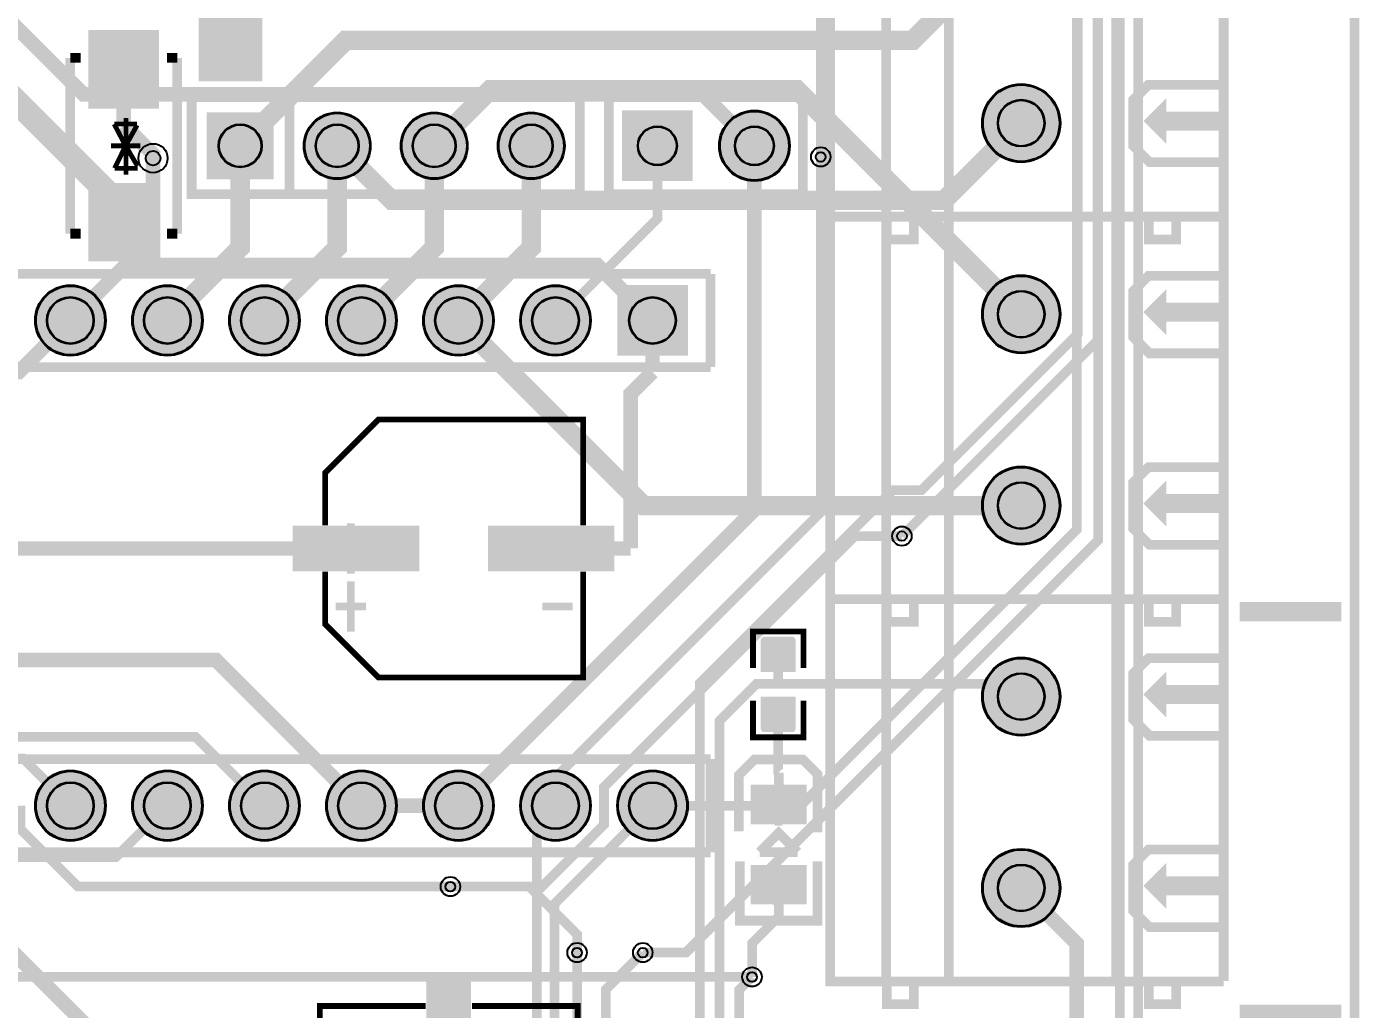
# Model space of a CAD drawing. Header units: millimetres. Extents: x -11 to 78.6, y -72.4 to 27.
# Drawn here: x 24.38 to 59.27, y -24.76 to 0.96 of the extents above; entities that cross this region are included whole.
import ezdxf

# ---------------------------------------------------------------- set-up
doc = ezdxf.new("R2010")
doc.units = ezdxf.units.MM
for name, color, linetype, true_color in [('BoardOutLine', 7, 'Continuous', 0xff00ff), ('BottomLayer', 7, 'Continuous', 0x0000ff), ('BottomSolderMaskLayer', 7, 'Continuous', 0xaa00ff), ('Document', 7, 'Continuous', 0xffffff), ('Hole', 7, 'Continuous', 0x222222), ('Multi-Layer', 7, 'Continuous', 0xc0c0c0), ('TopLayer', 7, 'Continuous', 0xff0000), ('TopPasteMaskLayer', 7, 'Continuous', 0x808080), ('TopSilkLayer', 7, 'Continuous', 0xffcc00), ('TopSolderMaskLayer', 7, 'Continuous', 0x800080)]:
    doc.layers.add(name, color=color, linetype=linetype, true_color=true_color)

msp = doc.modelspace()

# ---------------------------------------------------------------- hatches: boundary and pattern name
at = {"layer": 'BottomSolderMaskLayer'}
for points in [[(49.394, -1.566, 1), (51.445, -1.566, 1)], [(29.097, -1.284), (30.847, -1.284), (30.847, -3.034), (29.097, -3.034)], [(31.637, -2.159, 1), (33.387, -2.159, 1)], [(34.177, -2.159, 1), (35.927, -2.159, 1)], [(36.717, -2.159, 1), (38.467, -2.159, 1)], [(39.969, -1.234), (41.819, -1.234), (41.819, -3.084), (39.969, -3.084)], [(42.509, -2.159, 1), (44.359, -2.159, 1)], [(49.394, -6.567, 1), (51.445, -6.567, 1)], [(24.602, -6.731, 1), (26.452, -6.731, 1)], [(27.142, -6.731, 1), (28.992, -6.731, 1)], [(29.682, -6.731, 1), (31.532, -6.731, 1)], [(32.222, -6.731, 1), (34.072, -6.731, 1)], [(34.762, -6.731, 1), (36.612, -6.731, 1)], [(37.302, -6.731, 1), (39.152, -6.731, 1)], [(41.692, -7.656), (39.842, -7.656), (39.842, -5.806), (41.692, -5.806)], [(49.394, -11.576, 1), (51.445, -11.576, 1)], [(49.394, -16.575, 1), (51.445, -16.575, 1)], [(24.602, -19.431, 1), (26.452, -19.431, 1)], [(27.142, -19.431, 1), (28.992, -19.431, 1)], [(29.682, -19.431, 1), (31.532, -19.431, 1)], [(32.222, -19.431, 1), (34.072, -19.431, 1)], [(34.762, -19.431, 1), (36.612, -19.431, 1)], [(37.302, -19.431, 1), (39.152, -19.431, 1)], [(39.842, -19.431, 1), (41.692, -19.431, 1)], [(49.394, -21.584, 1), (51.445, -21.584, 1)]]:
    msp.add_hatch(color=256, dxfattribs=at).paths.add_polyline_path(points)
at = {"layer": 'Document'}
for points in [[(55.719, -2.717), (53.778, -2.717), (53.761, -2.716), (53.745, -2.713), (53.729, -2.707), (53.714, -2.7), (53.7, -2.691), (53.688, -2.68), (53.259, -2.251), (53.248, -2.239), (53.239, -2.225), (53.232, -2.21), (53.226, -2.194), (53.223, -2.178), (53.222, -2.161), (53.222, -0.961), (53.223, -0.945), (53.226, -0.929), (53.232, -0.913), (53.239, -0.898), (53.248, -0.884), (53.259, -0.872), (53.659, -0.472), (53.672, -0.461), (53.686, -0.452), (53.701, -0.444), (53.716, -0.439), (53.733, -0.436), (53.749, -0.434), (55.719, -0.434), (55.736, -0.436), (55.752, -0.439), (55.768, -0.444), (55.783, -0.452), (55.796, -0.461), (55.809, -0.472), (55.82, -0.484), (55.829, -0.498), (55.837, -0.513), (55.842, -0.529), (55.845, -0.545), (55.846, -0.561), (55.845, -0.578), (55.842, -0.594), (55.837, -0.61), (55.829, -0.625), (55.82, -0.639), (55.809, -0.651), (55.796, -0.662), (55.783, -0.671), (55.768, -0.679), (55.752, -0.684), (55.736, -0.687), (55.719, -0.688), (53.802, -0.688), (53.476, -1.014), (53.476, -2.109), (53.83, -2.463), (55.719, -2.463), (55.736, -2.464), (55.752, -2.467), (55.768, -2.473), (55.783, -2.48), (55.796, -2.489), (55.809, -2.5), (55.82, -2.513), (55.829, -2.527), (55.837, -2.541), (55.842, -2.557), (55.845, -2.573), (55.846, -2.59), (55.845, -2.607), (55.842, -2.623), (55.837, -2.639), (55.829, -2.654), (55.82, -2.667), (55.809, -2.68), (55.796, -2.691), (55.783, -2.7), (55.768, -2.707), (55.752, -2.713), (55.736, -2.716), (55.719, -2.717)], [(54.219, -2.112), (54.219, -0.912), (53.619, -1.512)], [(55.819, -1.762), (54.219, -1.762), (54.219, -1.262), (55.819, -1.262)], [(55.719, -7.718), (53.778, -7.718), (53.761, -7.717), (53.745, -7.714), (53.729, -7.709), (53.714, -7.701), (53.7, -7.692), (53.688, -7.681), (53.259, -7.253), (53.248, -7.24), (53.239, -7.226), (53.232, -7.211), (53.226, -7.196), (53.223, -7.179), (53.222, -7.163), (53.222, -5.963), (53.223, -5.946), (53.226, -5.93), (53.232, -5.914), (53.239, -5.899), (53.248, -5.885), (53.259, -5.873), (53.659, -5.473), (53.672, -5.462), (53.686, -5.453), (53.701, -5.445), (53.716, -5.44), (53.733, -5.437), (53.749, -5.436), (55.719, -5.436), (55.736, -5.437), (55.752, -5.44), (55.768, -5.445), (55.783, -5.453), (55.797, -5.462), (55.809, -5.473), (55.82, -5.485), (55.829, -5.499), (55.837, -5.514), (55.842, -5.53), (55.845, -5.546), (55.846, -5.563), (55.845, -5.579), (55.842, -5.596), (55.837, -5.611), (55.829, -5.626), (55.82, -5.64), (55.809, -5.653), (55.797, -5.664), (55.783, -5.673), (55.768, -5.68), (55.752, -5.685), (55.736, -5.689), (55.719, -5.69), (53.802, -5.69), (53.476, -6.015), (53.476, -7.11), (53.83, -7.464), (55.719, -7.464), (55.736, -7.465), (55.752, -7.469), (55.768, -7.474), (55.783, -7.481), (55.797, -7.491), (55.809, -7.501), (55.82, -7.514), (55.829, -7.528), (55.837, -7.543), (55.842, -7.558), (55.845, -7.575), (55.846, -7.591), (55.845, -7.608), (55.842, -7.624), (55.837, -7.64), (55.829, -7.655), (55.82, -7.669), (55.809, -7.681), (55.797, -7.692), (55.783, -7.701), (55.768, -7.709), (55.752, -7.714), (55.736, -7.717), (55.719, -7.718)], [(54.219, -7.113), (54.219, -5.913), (53.619, -6.513)], [(55.819, -6.763), (54.219, -6.763), (54.219, -6.263), (55.819, -6.263)], [(55.719, -12.727), (53.778, -12.727), (53.761, -12.726), (53.745, -12.723), (53.729, -12.718), (53.714, -12.71), (53.7, -12.701), (53.688, -12.69), (53.259, -12.261), (53.248, -12.249), (53.239, -12.235), (53.232, -12.22), (53.226, -12.205), (53.223, -12.188), (53.222, -12.172), (53.222, -10.972), (53.223, -10.955), (53.226, -10.939), (53.232, -10.923), (53.239, -10.908), (53.248, -10.894), (53.259, -10.882), (53.659, -10.482), (53.672, -10.471), (53.686, -10.462), (53.701, -10.454), (53.716, -10.449), (53.733, -10.446), (53.749, -10.445), (55.719, -10.445), (55.736, -10.446), (55.752, -10.449), (55.768, -10.454), (55.783, -10.462), (55.796, -10.471), (55.809, -10.482), (55.82, -10.494), (55.829, -10.508), (55.837, -10.523), (55.842, -10.539), (55.845, -10.555), (55.846, -10.572), (55.845, -10.588), (55.842, -10.605), (55.837, -10.62), (55.829, -10.635), (55.82, -10.649), (55.809, -10.661), (55.796, -10.672), (55.783, -10.682), (55.768, -10.689), (55.752, -10.694), (55.736, -10.698), (55.719, -10.699), (53.802, -10.699), (53.476, -11.024), (53.476, -12.119), (53.83, -12.473), (55.719, -12.473), (55.736, -12.474), (55.752, -12.478), (55.768, -12.483), (55.783, -12.49), (55.796, -12.499), (55.809, -12.51), (55.82, -12.523), (55.829, -12.537), (55.837, -12.552), (55.842, -12.567), (55.845, -12.584), (55.846, -12.6), (55.845, -12.617), (55.842, -12.633), (55.837, -12.649), (55.829, -12.664), (55.82, -12.678), (55.809, -12.69), (55.796, -12.701), (55.783, -12.71), (55.768, -12.718), (55.752, -12.723), (55.736, -12.726), (55.719, -12.727)], [(54.219, -12.122), (54.219, -10.922), (53.619, -11.522)], [(55.819, -11.772), (54.219, -11.772), (54.219, -11.272), (55.819, -11.272)], [(32.77, -12.039), (32.77, -13.359), (32.968, -13.359), (32.968, -12.039)], [(32.473, -12.6), (32.473, -12.798), (33.265, -12.798), (33.265, -12.6)], [(38.677, -12.6), (38.677, -12.798), (37.885, -12.798), (37.885, -12.6)], [(55.719, -17.726), (53.778, -17.726), (53.761, -17.725), (53.745, -17.722), (53.729, -17.716), (53.714, -17.709), (53.7, -17.7), (53.688, -17.689), (53.259, -17.26), (53.248, -17.248), (53.239, -17.234), (53.232, -17.219), (53.226, -17.203), (53.223, -17.187), (53.222, -17.17), (53.222, -15.97), (53.223, -15.954), (53.226, -15.938), (53.232, -15.922), (53.239, -15.907), (53.248, -15.893), (53.259, -15.881), (53.659, -15.481), (53.672, -15.47), (53.686, -15.46), (53.701, -15.453), (53.716, -15.448), (53.733, -15.444), (53.749, -15.443), (55.719, -15.443), (55.736, -15.444), (55.752, -15.448), (55.768, -15.453), (55.783, -15.46), (55.797, -15.47), (55.809, -15.481), (55.82, -15.493), (55.829, -15.507), (55.837, -15.522), (55.842, -15.538), (55.845, -15.554), (55.846, -15.57), (55.845, -15.587), (55.842, -15.603), (55.837, -15.619), (55.829, -15.634), (55.82, -15.648), (55.809, -15.66), (55.797, -15.671), (55.783, -15.68), (55.768, -15.688), (55.752, -15.693), (55.736, -15.696), (55.719, -15.697), (53.802, -15.697), (53.476, -16.023), (53.476, -17.118), (53.83, -17.472), (55.719, -17.472), (55.736, -17.473), (55.752, -17.476), (55.768, -17.482), (55.783, -17.489), (55.797, -17.498), (55.809, -17.509), (55.82, -17.522), (55.829, -17.535), (55.837, -17.55), (55.842, -17.566), (55.845, -17.582), (55.846, -17.599), (55.845, -17.615), (55.842, -17.632), (55.837, -17.648), (55.829, -17.662), (55.82, -17.676), (55.809, -17.689), (55.797, -17.7), (55.783, -17.709), (55.768, -17.716), (55.752, -17.722), (55.736, -17.725), (55.719, -17.726)], [(54.219, -17.12), (54.219, -15.92), (53.619, -16.52)], [(55.819, -16.77), (54.219, -16.77), (54.219, -16.27), (55.819, -16.27)], [(43.961, -19.953), (43.961, -18.853), (44.161, -18.853), (44.161, -19.953)], [(55.719, -22.735), (53.778, -22.735), (53.761, -22.734), (53.745, -22.73), (53.729, -22.725), (53.714, -22.718), (53.7, -22.709), (53.688, -22.698), (53.259, -22.269), (53.248, -22.257), (53.239, -22.243), (53.232, -22.228), (53.226, -22.212), (53.223, -22.196), (53.222, -22.179), (53.222, -20.979), (53.223, -20.963), (53.226, -20.946), (53.232, -20.931), (53.239, -20.916), (53.248, -20.902), (53.259, -20.889), (53.659, -20.489), (53.672, -20.479), (53.686, -20.469), (53.701, -20.462), (53.716, -20.457), (53.733, -20.453), (53.749, -20.452), (55.719, -20.452), (55.736, -20.453), (55.752, -20.457), (55.768, -20.462), (55.783, -20.469), (55.796, -20.479), (55.809, -20.489), (55.82, -20.502), (55.829, -20.516), (55.837, -20.531), (55.842, -20.546), (55.845, -20.563), (55.846, -20.579), (55.845, -20.596), (55.842, -20.612), (55.837, -20.628), (55.829, -20.643), (55.82, -20.657), (55.809, -20.669), (55.796, -20.68), (55.783, -20.689), (55.768, -20.697), (55.752, -20.702), (55.736, -20.705), (55.719, -20.706), (53.802, -20.706), (53.476, -21.032), (53.476, -22.127), (53.83, -22.481), (55.719, -22.481), (55.736, -22.482), (55.752, -22.485), (55.768, -22.49), (55.783, -22.498), (55.796, -22.507), (55.809, -22.518), (55.82, -22.531), (55.829, -22.544), (55.837, -22.559), (55.842, -22.575), (55.845, -22.591), (55.846, -22.608), (55.845, -22.624), (55.842, -22.641), (55.837, -22.656), (55.829, -22.671), (55.82, -22.685), (55.809, -22.698), (55.796, -22.709), (55.783, -22.718), (55.768, -22.725), (55.752, -22.73), (55.736, -22.734), (55.719, -22.735)], [(54.219, -22.129), (54.219, -20.929), (53.619, -21.529)], [(44.13, -20.941), (44.13, -22.041), (43.93, -22.041), (43.93, -20.941)], [(55.819, -21.779), (54.219, -21.779), (54.219, -21.279), (55.819, -21.279)], [(43.514, -21.388), (44.614, -21.388), (44.614, -21.588), (43.514, -21.588)]]:
    msp.add_hatch(color=256, dxfattribs=at).paths.add_polyline_path(points)
at = {"layer": 'Multi-Layer'}
for points in [[(49.419, -1.566, 1), (51.419, -1.566, 1)], [(29.122, -1.309), (30.822, -1.309), (30.822, -3.009), (29.122, -3.009)], [(31.662, -2.159, 1), (33.362, -2.159, 1)], [(34.202, -2.159, 1), (35.902, -2.159, 1)], [(36.742, -2.159, 1), (38.442, -2.159, 1)], [(39.994, -1.259), (41.794, -1.259), (41.794, -3.059), (39.994, -3.059)], [(42.534, -2.159, 1), (44.334, -2.159, 1)], [(49.419, -6.567, 1), (51.419, -6.567, 1)], [(24.627, -6.731, 1), (26.427, -6.731, 1)], [(27.167, -6.731, 1), (28.967, -6.731, 1)], [(29.707, -6.731, 1), (31.507, -6.731, 1)], [(32.247, -6.731, 1), (34.047, -6.731, 1)], [(34.787, -6.731, 1), (36.587, -6.731, 1)], [(37.327, -6.731, 1), (39.127, -6.731, 1)], [(41.667, -7.631), (39.867, -7.631), (39.867, -5.831), (41.667, -5.831)], [(49.419, -11.576, 1), (51.419, -11.576, 1)], [(49.419, -16.575, 1), (51.419, -16.575, 1)], [(24.627, -19.431, 1), (26.427, -19.431, 1)], [(27.167, -19.431, 1), (28.967, -19.431, 1)], [(29.707, -19.431, 1), (31.507, -19.431, 1)], [(32.247, -19.431, 1), (34.047, -19.431, 1)], [(34.787, -19.431, 1), (36.587, -19.431, 1)], [(37.327, -19.431, 1), (39.127, -19.431, 1)], [(39.867, -19.431, 1), (41.667, -19.431, 1)], [(49.419, -21.584, 1), (51.419, -21.584, 1)]]:
    msp.add_hatch(color=256, dxfattribs=at).paths.add_polyline_path(points)
at = {"layer": 'TopLayer'}
for points in [[(28.893, -0.399), (28.893, 4.101), (30.543, 4.101), (30.543, -0.399)], [(26.024, -1.159), (26.024, 0.841), (27.824, 0.841), (27.824, -1.159)], [(26.024, -5.159), (26.024, -3.159), (27.824, -3.159), (27.824, -5.159)], [(31.375, -12.124), (34.635, -12.124), (34.635, -13.274), (31.375, -13.274)], [(36.485, -12.124), (39.745, -12.124), (39.745, -13.274), (36.485, -13.274)], [(44.488, -15.905), (43.624, -15.905), (43.624, -15.098), (44.488, -15.098)], [(44.488, -16.605), (43.624, -16.605), (43.624, -17.411), (44.488, -17.411)], [(43.371, -18.897), (43.371, -19.897), (44.77, -19.897), (44.77, -18.897)], [(43.371, -21.997), (43.371, -20.997), (44.77, -20.997), (44.77, -21.997)], [(34.858, -27.141), (34.858, -23.881), (36.008, -23.881), (36.008, -27.141)]]:
    msp.add_hatch(color=256, dxfattribs=at).paths.add_polyline_path(points)
at = {"layer": 'TopPasteMaskLayer'}
for points in [[(28.893, -0.399), (28.893, 4.101), (30.543, 4.101), (30.543, -0.399)], [(26.024, -1.159), (26.024, 0.841), (27.824, 0.841), (27.824, -1.159)], [(26.024, -5.159), (26.024, -3.159), (27.824, -3.159), (27.824, -5.159)], [(31.375, -12.124), (34.635, -12.124), (34.635, -13.274), (31.375, -13.274)], [(36.485, -12.124), (39.745, -12.124), (39.745, -13.274), (36.485, -13.274)], [(43.606, -15.06), (43.606, -15.86), (43.656, -15.91), (43.884, -15.91), (43.884, -15.54), (44.214, -15.54), (44.214, -15.91), (44.456, -15.91), (44.506, -15.86), (44.506, -15.06), (44.456, -15.01), (43.656, -15.01)], [(43.656, -16.61), (43.884, -16.61), (43.884, -16.99), (44.214, -16.99), (44.214, -16.61), (44.456, -16.61), (44.506, -16.66), (44.506, -17.45), (44.456, -17.5), (43.656, -17.5), (43.606, -17.45), (43.606, -16.66)], [(43.371, -18.897), (43.371, -19.897), (44.77, -19.897), (44.77, -18.897)], [(43.371, -21.997), (43.371, -20.997), (44.77, -20.997), (44.77, -21.997)], [(34.858, -27.141), (34.858, -23.881), (36.008, -23.881), (36.008, -27.141)]]:
    msp.add_hatch(color=256, dxfattribs=at).paths.add_polyline_path(points)
at = {"layer": 'TopSilkLayer'}
for points in [[(54.219, -2.112), (54.219, -0.912), (53.619, -1.512)], [(55.819, -1.762), (54.219, -1.762), (54.219, -1.262), (55.819, -1.262)], [(54.219, -7.113), (54.219, -5.913), (53.619, -6.513)], [(55.819, -6.763), (54.219, -6.763), (54.219, -6.263), (55.819, -6.263)], [(54.219, -12.122), (54.219, -10.922), (53.619, -11.522)], [(55.819, -11.772), (54.219, -11.772), (54.219, -11.272), (55.819, -11.272)], [(32.77, -13.557), (32.77, -14.877), (32.968, -14.877), (32.968, -13.557)], [(32.473, -14.118), (32.473, -14.316), (33.265, -14.316), (33.265, -14.118)], [(38.677, -14.118), (38.677, -14.316), (37.885, -14.316), (37.885, -14.118)], [(56.134, -14.097), (58.801, -14.097), (58.801, -14.605), (56.134, -14.605), (56.134, -14.097)], [(54.219, -17.12), (54.219, -15.92), (53.619, -16.52)], [(55.819, -16.77), (54.219, -16.77), (54.219, -16.27), (55.819, -16.27)], [(54.219, -22.129), (54.219, -20.929), (53.619, -21.529)], [(55.819, -21.779), (54.219, -21.779), (54.219, -21.279), (55.819, -21.279)], [(56.134, -24.638), (58.801, -24.638), (58.801, -25.146), (56.134, -25.146), (56.134, -24.638)]]:
    msp.add_hatch(color=256, dxfattribs=at).paths.add_polyline_path(points)
at = {"layer": 'TopSolderMaskLayer'}
for points in [[(28.884, -0.468), (28.884, 4.171), (30.552, 4.171), (30.552, -0.468)], [(26.001, -1.187), (26.001, 0.869), (27.847, 0.869), (27.847, -1.187)], [(49.394, -1.566, 1), (51.445, -1.566, 1)], [(29.097, -1.284), (30.847, -1.284), (30.847, -3.034), (29.097, -3.034)], [(31.637, -2.159, 1), (33.387, -2.159, 1)], [(34.177, -2.159, 1), (35.927, -2.159, 1)], [(36.717, -2.159, 1), (38.467, -2.159, 1)], [(39.969, -1.234), (41.819, -1.234), (41.819, -3.084), (39.969, -3.084)], [(42.509, -2.159, 1), (44.359, -2.159, 1)], [(26.001, -5.187), (26.001, -3.131), (27.847, -3.131), (27.847, -5.187)], [(49.394, -6.567, 1), (51.445, -6.567, 1)], [(24.602, -6.731, 1), (26.452, -6.731, 1)], [(27.142, -6.731, 1), (28.992, -6.731, 1)], [(29.682, -6.731, 1), (31.532, -6.731, 1)], [(32.222, -6.731, 1), (34.072, -6.731, 1)], [(34.762, -6.731, 1), (36.612, -6.731, 1)], [(37.302, -6.731, 1), (39.152, -6.731, 1)], [(41.692, -7.656), (39.842, -7.656), (39.842, -5.806), (41.692, -5.806)], [(49.394, -11.576, 1), (51.445, -11.576, 1)], [(31.349, -12.098), (34.66, -12.098), (34.66, -13.299), (31.349, -13.299)], [(36.459, -12.098), (39.77, -12.098), (39.77, -13.299), (36.459, -13.299)], [(44.516, -15.929), (43.597, -15.929), (43.597, -15.075), (44.516, -15.075)], [(49.394, -16.575, 1), (51.445, -16.575, 1)], [(44.516, -16.581), (43.597, -16.581), (43.597, -17.435), (44.516, -17.435)], [(24.602, -19.431, 1), (26.452, -19.431, 1)], [(27.142, -19.431, 1), (28.992, -19.431, 1)], [(29.682, -19.431, 1), (31.532, -19.431, 1)], [(32.222, -19.431, 1), (34.072, -19.431, 1)], [(34.762, -19.431, 1), (36.612, -19.431, 1)], [(37.302, -19.431, 1), (39.152, -19.431, 1)], [(39.842, -19.431, 1), (41.692, -19.431, 1)], [(43.335, -18.879), (43.335, -19.915), (44.806, -19.915), (44.806, -18.879)], [(49.394, -21.584, 1), (51.445, -21.584, 1)], [(43.335, -22.016), (43.335, -20.979), (44.806, -20.979), (44.806, -22.016)], [(34.849, -27.213), (34.849, -23.809), (36.017, -23.809), (36.017, -27.213)]]:
    msp.add_hatch(color=256, dxfattribs=at).paths.add_polyline_path(points)

# ---------------------------------------------------------------- linework, layer by layer
at = {"layer": 'BoardOutLine', "const_width": 0.254}
msp.add_lwpolyline([(-10.856, -72.269), (59.144, -72.269), (59.144, 26.731)], dxfattribs=at)
at = {"layer": 'BottomLayer'}
for points, const_width in [([(40.767, -42.163), (49.313, -42.163), (53.48, -37.995), (53.48, 17.39), (50.903, 19.967), (22.955, 19.967), (21.532, 18.543)], 0.254), ([(6.513, 18.543), (25.866, -0.81), (42.085, -0.81), (43.434, -2.159)], 0.381), ([(50.419, 13.451), (50.155, 13.451), (45.171, 8.466), (45.171, -2.449)], 0.254), ([(48.733, 11.192), (49.558, 11.192), (52.436, 8.314), (52.436, -12.482), (41.642, -23.275), (40.512, -23.275)], 0.254), ([(40.767, -39.623), (51.053, -39.623), (53.001, -37.675), (53.001, 8.632), (51.171, 10.461)], 0.254), ([(50.419, 8.442), (51.875, 6.986), (51.875, -12.202), (44.646, -19.431), (40.767, -19.431)], 0.254), ([(32.512, -2.159), (33.94, -3.587), (48.398, -3.587), (50.419, -1.566)], 0.508), ([(27.691, -5.281), (27.691, -2.485)], 0.381), ([(25.527, -6.731), (26.977, -5.281), (27.691, -5.281)], 0.381), ([(27.691, -5.281), (39.317, -5.281), (40.767, -6.731)], 0.381), ([(25.527, -6.731), (24.178, -8.08), (21.669, -8.08), (20.701, -7.112)], 0.381), ([(35.687, -6.731), (40.532, -11.576), (50.419, -11.576)], 0.508), ([(30.607, -19.431), (28.804, -17.628), (19.788, -17.628), (12.7, -10.54)], 0.254), ([(37.707, -21.718), (39.497, -19.928), (39.497, -18.938), (46.06, -12.375), (47.295, -12.375)], 0.254), ([(28.067, -19.431), (26.72, -20.778), (16.249, -20.778), (11.468, -15.998), (11.468, -14.311), (12.7, -13.08)], 0.254), ([(25.527, -19.431), (24.291, -18.195), (15.275, -18.195), (12.7, -15.62)], 0.254), ([(20.32, -15.62), (29.336, -15.62), (33.147, -19.431)], 0.381), ([(43.372, -23.913), (10.984, -23.913), (5.405, -18.335)], 0.254), ([(35.687, -19.431), (33.147, -19.431)], 0.381), ([(35.476, -21.548), (37.537, -21.548), (37.622, -21.633), (37.622, -21.633), (37.707, -21.718)], 0.254), ([(37.707, -21.718), (38.791, -22.802), (38.791, -23.275)], 0.254)]:
    msp.add_lwpolyline(points, dxfattribs=dict(at, const_width=const_width))
at = {"layer": 'BottomSolderMaskLayer'}
for centre, radius in [((50.419, -1.566), 1.025), ((50.419, -1.566), 0.615), ((32.512, -2.159), 0.875), ((35.052, -2.159), 0.875), ((37.592, -2.159), 0.875), ((43.434, -2.159), 0.925), ((29.972, -2.159), 0.566), ((32.512, -2.159), 0.566), ((35.052, -2.159), 0.566), ((37.592, -2.159), 0.566), ((40.894, -2.159), 0.514), ((43.434, -2.159), 0.514), ((50.419, -6.567), 1.025), ((25.527, -6.731), 0.925), ((28.067, -6.731), 0.925), ((30.607, -6.731), 0.925), ((33.147, -6.731), 0.925), ((35.687, -6.731), 0.925), ((38.227, -6.731), 0.925), ((25.527, -6.731), 0.617), ((28.067, -6.731), 0.617), ((30.607, -6.731), 0.617), ((33.147, -6.731), 0.617), ((35.687, -6.731), 0.617), ((38.227, -6.731), 0.617), ((40.767, -6.731), 0.617), ((50.419, -6.567), 0.615), ((50.419, -11.576), 1.025), ((50.419, -11.576), 0.615), ((50.419, -16.575), 1.025), ((50.419, -16.575), 0.615), ((25.527, -19.431), 0.925), ((25.527, -19.431), 0.617), ((28.067, -19.431), 0.925), ((28.067, -19.431), 0.617), ((30.607, -19.431), 0.925), ((30.607, -19.431), 0.617), ((33.147, -19.431), 0.925), ((33.147, -19.431), 0.617), ((35.687, -19.431), 0.925), ((35.687, -19.431), 0.617), ((38.227, -19.431), 0.925), ((38.227, -19.431), 0.617), ((40.767, -19.431), 0.925), ((40.767, -19.431), 0.617), ((50.419, -21.584), 1.025), ((50.419, -21.584), 0.615)]:
    msp.add_circle(centre, radius, dxfattribs=at)
at = {"layer": 'Hole'}
for centre, radius in [((27.691, -2.485), 0.191), ((45.171, -2.449), 0.127), ((47.295, -12.375), 0.127), ((35.476, -21.548), 0.127), ((38.791, -23.275), 0.127), ((40.512, -23.275), 0.127), ((43.372, -23.913), 0.127)]:
    msp.add_circle(centre, radius, dxfattribs=at)
at = {"layer": 'Multi-Layer'}
for centre, radius in [((50.419, -1.566), 1), ((50.419, -1.566), 0.6), ((32.512, -2.159), 0.85), ((35.052, -2.159), 0.85), ((37.592, -2.159), 0.85), ((43.434, -2.159), 0.9), ((29.972, -2.159), 0.55), ((32.512, -2.159), 0.55), ((35.052, -2.159), 0.55), ((37.592, -2.159), 0.55), ((40.894, -2.159), 0.5), ((43.434, -2.159), 0.5), ((27.691, -2.485), 0.381), ((45.171, -2.449), 0.254), ((50.419, -6.567), 1), ((25.527, -6.731), 0.9), ((28.067, -6.731), 0.9), ((30.607, -6.731), 0.9), ((33.147, -6.731), 0.9), ((35.687, -6.731), 0.9), ((38.227, -6.731), 0.9), ((25.527, -6.731), 0.6), ((28.067, -6.731), 0.6), ((30.607, -6.731), 0.6), ((33.147, -6.731), 0.6), ((35.687, -6.731), 0.6), ((38.227, -6.731), 0.6), ((40.767, -6.731), 0.6), ((50.419, -6.567), 0.6), ((50.419, -11.576), 1), ((50.419, -11.576), 0.6), ((47.295, -12.375), 0.254), ((50.419, -16.575), 1), ((50.419, -16.575), 0.6), ((25.527, -19.431), 0.9), ((25.527, -19.431), 0.6), ((28.067, -19.431), 0.9), ((28.067, -19.431), 0.6), ((30.607, -19.431), 0.9), ((30.607, -19.431), 0.6), ((33.147, -19.431), 0.9), ((33.147, -19.431), 0.6), ((35.687, -19.431), 0.9), ((35.687, -19.431), 0.6), ((38.227, -19.431), 0.9), ((38.227, -19.431), 0.6), ((40.767, -19.431), 0.9), ((40.767, -19.431), 0.6), ((50.419, -21.584), 1), ((50.419, -21.584), 0.6), ((35.476, -21.548), 0.254), ((38.791, -23.275), 0.254), ((40.512, -23.275), 0.254), ((43.372, -23.913), 0.254)]:
    msp.add_circle(centre, radius, dxfattribs=at)
at = {"layer": 'TopLayer'}
for points, const_width in [([(47.295, -12.375), (52.419, -7.251), (52.419, 21.46), (50.419, 23.461)], 0.254), ([(36.54, 18.543), (37.292, 18.543), (51.904, 3.931), (51.904, -7.077), (47.808, -11.173), (47.061, -11.173), (42.006, -16.228), (42.006, -35.844), (40.767, -37.083)], 0.254), ([(50.419, 3.443), (47.575, 0.599), (32.73, 0.599), (29.972, -2.159)], 0.508), ([(17.78, 1.169), (19.33, -0.381), (23.495, -0.381), (26.924, -3.81), (26.924, -4.159)], 0.635), ([(17.78, 1.169), (19.33, -0.381), (23.495, -0.381), (26.924, -3.81), (26.924, -4.159)], 0.381), ([(26.924, -0.159), (26.924, -1.608)], 0.381), ([(35.052, -2.159), (36.517, -0.694), (44.546, -0.694), (50.419, -6.567)], 0.508), ([(26.924, -1.608), (27.691, -2.375), (27.691, -2.485)], 0.381), ([(28.067, -6.731), (29.972, -4.826), (29.972, -2.159)], 0.508), ([(30.607, -6.731), (32.512, -4.826), (32.512, -2.159)], 0.508), ([(33.147, -6.731), (35.052, -4.826), (35.052, -2.159)], 0.508), ([(35.687, -6.731), (37.592, -4.826), (37.592, -2.159)], 0.508), ([(35.687, -19.431), (43.434, -11.684), (43.434, -2.159)], 0.381), ([(38.227, -6.731), (40.894, -4.064), (40.894, -2.159)], 0.254), ([(45.171, -2.449), (45.171, -11.752), (38.227, -18.696), (38.227, -19.431)], 0.254), ([(40.767, -6.731), (40.767, -8.08)], 0.381), ([(40.767, -8.08), (40.193, -8.653), (40.193, -12.699)], 0.381), ([(22.987, -12.699), (30.926, -12.699)], 0.381), ([(33.005, -12.699), (30.926, -12.699)], 0.381), ([(38.115, -12.699), (40.193, -12.699)], 0.381), ([(44.056, -15.501), (44.056, -16.239)], 0.254), ([(40.767, -44.703), (42.521, -42.948), (42.521, -17.21), (43.492, -16.239), (44.056, -16.239)], 0.254), ([(44.056, -16.239), (50.084, -16.239), (50.419, -16.575)], 0.254), ([(44.056, -17.008), (44.056, -18.548), (44.07, -18.562)], 0.254), ([(44.07, -19.397), (44.07, -18.562)], 0.254), ([(24.221, -19.431), (24.221, -20.048), (25.721, -21.548), (35.476, -21.548)], 0.254), ([(40.767, -19.431), (38.201, -21.997), (38.201, -42.805), (34.469, -46.537), (32.462, -46.537)], 0.254), ([(38.227, -19.431), (37.738, -19.92), (37.738, -42.573), (34.424, -45.887), (32.462, -45.887)], 0.254), ([(30.137, -26.796), (27.56, -26.796), (21.638, -20.875)], 0.381), ([(44.07, -21.497), (44.07, -22.332)], 0.254), ([(50.419, -21.584), (51.868, -23.033), (51.868, -31.778), (50.419, -33.227)], 0.381), ([(44.07, -22.332), (43.372, -23.03), (43.372, -23.913)], 0.254), ([(38.791, -23.275), (38.791, -43.078), (34.682, -47.187), (32.462, -47.187)], 0.254), ([(40.512, -23.275), (39.547, -24.241), (39.547, -28.243), (40.767, -29.463)], 0.254), ([(43.372, -23.913), (43.034, -24.251), (43.034, -31.855), (43.653, -32.474), (44.07, -32.474)], 0.254)]:
    msp.add_lwpolyline(points, dxfattribs=dict(at, const_width=const_width))
at = {"layer": 'TopSilkLayer'}
for points, const_width in [([(55.719, -4.012), (45.419, -4.012), (45.419, 5.988), (55.719, 5.988), (55.719, -4.002)], 0.254), ([(46.883, -4.012), (46.883, 5.988)], 0.254), ([(48.528, -4.012), (48.528, 5.988)], 0.254), ([(52.909, -4.012), (52.909, 5.988)], 0.254), ([(25.524, -4.459), (25.524, 0.141)], 0.254), ([(25.524, 0.141), (25.793, 0.141)], 0.254), ([(28.055, 0.141), (28.324, 0.141)], 0.254), ([(28.324, -4.459), (28.324, 0.141)], 0.254), ([(55.719, -2.59), (53.778, -2.59), (53.349, -2.162), (53.349, -0.962), (53.349, -0.962), (53.749, -0.562), (55.719, -0.562)], 0.254), ([(31.266, -0.889), (31.266, -3.429)], 0.254), ([(26.984, -2.919), (26.984, -1.429)], 0.127), ([(26.674, -1.589), (26.973, -2.161)], 0.127), ([(26.674, -1.589), (27.274, -1.589)], 0.127), ([(27.274, -1.619), (26.973, -2.161)], 0.127), ([(26.973, -2.161), (26.592, -2.161)], 0.127), ([(26.684, -2.749), (26.973, -2.161)], 0.127), ([(26.973, -2.161), (27.354, -2.161)], 0.127), ([(27.284, -2.689), (26.973, -2.161)], 0.127), ([(26.684, -2.749), (27.284, -2.749)], 0.127), ([(55.719, -14.022), (45.419, -14.022), (45.419, -4.022), (55.719, -4.022), (55.719, -14.012)], 0.254), ([(46.883, -14.022), (46.883, -4.022)], 0.254), ([(46.898, -4.012), (46.898, -4.612), (47.609, -4.612), (47.609, -4.012)], 0.254), ([(48.528, -14.022), (48.528, -4.022)], 0.254), ([(52.909, -14.022), (52.909, -4.022)], 0.254), ([(53.761, -4.011), (53.761, -4.611), (54.472, -4.611), (54.472, -4.011)], 0.254), ([(25.524, -4.459), (25.793, -4.459)], 0.254), ([(28.055, -4.459), (28.324, -4.459)], 0.254), ([(21.467, -5.511), (42.287, -5.511)], 0.254), ([(42.287, -5.511), (42.287, -7.951)], 0.254), ([(55.719, -7.591), (53.778, -7.591), (53.349, -7.163), (53.349, -5.963), (53.349, -5.963), (53.749, -5.563), (55.719, -5.563)], 0.254), ([(42.287, -7.951), (21.467, -7.951)], 0.254), ([(38.951, -12.091), (38.951, -9.323), (33.595, -9.323), (32.199, -10.719), (32.199, -12.091)], 0.152), ([(55.719, -12.6), (53.778, -12.6), (53.349, -12.172), (53.349, -10.972), (53.349, -10.972), (53.749, -10.572), (55.719, -10.572)], 0.254), ([(38.951, -13.306), (38.951, -16.075), (33.595, -16.075), (32.199, -14.679), (32.199, -13.306)], 0.152), ([(55.719, -24.029), (45.419, -24.029), (45.419, -14.029), (55.719, -14.029), (55.719, -24.019)], 0.254), ([(46.883, -24.029), (46.883, -14.029)], 0.254), ([(46.898, -14.022), (46.898, -14.622), (47.609, -14.622), (47.609, -14.022)], 0.254), ([(48.528, -24.029), (48.528, -14.029)], 0.254), ([(52.909, -24.029), (52.909, -14.029)], 0.254), ([(53.761, -14.022), (53.761, -14.622), (54.472, -14.622), (54.472, -14.022)], 0.254), ([(44.717, -15.829), (44.717, -14.87), (43.396, -14.87), (43.396, -15.829)], 0.152), ([(55.719, -17.599), (53.778, -17.599), (53.349, -17.17), (53.349, -15.97), (53.349, -15.97), (53.749, -15.57), (55.719, -15.57)], 0.254), ([(44.717, -16.681), (44.717, -17.64), (43.396, -17.64), (43.396, -16.681)], 0.152), ([(21.467, -18.211), (42.287, -18.211)], 0.254), ([(42.287, -18.211), (42.287, -20.651)], 0.254), ([(43.028, -20.103), (43.028, -18.63), (43.434, -18.223), (44.704, -18.223), (45.085, -18.604), (45.085, -20.128)], 0.254), ([(44.57, -20.647), (44.17, -20.247), (44.07, -20.147), (43.97, -20.247), (43.57, -20.647)], 0.254), ([(42.287, -20.651), (21.467, -20.651)], 0.254), ([(44.57, -20.647), (43.57, -20.647)], 0.254), ([(55.719, -22.608), (53.778, -22.608), (53.349, -22.179), (53.349, -20.979), (53.349, -20.979), (53.749, -20.579), (55.719, -20.579)], 0.254), ([(43.053, -20.89), (43.053, -22.44), (45.085, -22.44), (45.085, -20.89)], 0.254), ([(46.898, -24.029), (46.898, -24.629), (47.609, -24.629), (47.609, -24.029)], 0.254), ([(53.761, -24.029), (53.761, -24.629), (54.472, -24.629), (54.472, -24.029)], 0.254), ([(34.825, -24.675), (32.057, -24.675), (32.057, -30.031), (33.453, -31.427), (34.825, -31.427)], 0.152), ([(36.04, -24.675), (38.809, -24.675), (38.809, -30.031), (37.413, -31.427), (36.04, -31.427)], 0.152)]:
    msp.add_lwpolyline(points, dxfattribs=dict(at, const_width=const_width))
at = {"layer": 'TopSilkLayer', "const_width": 0.254}
for points in [[(31.266, -0.889), (38.862, -0.889), (38.862, -3.429), (28.702, -3.429), (28.702, -0.889), (31.266, -0.889)], [(39.624, -0.889), (44.704, -0.889), (44.704, -3.429), (39.624, -3.429), (39.624, -0.889)]]:
    msp.add_lwpolyline(points, close=True, dxfattribs=at)
at = {"layer": 'TopSolderMaskLayer'}
for centre, radius in [((50.419, -1.566), 1.025), ((50.419, -1.566), 0.615), ((32.512, -2.159), 0.875), ((35.052, -2.159), 0.875), ((37.592, -2.159), 0.875), ((43.434, -2.159), 0.925), ((29.972, -2.159), 0.566), ((32.512, -2.159), 0.566), ((35.052, -2.159), 0.566), ((37.592, -2.159), 0.566), ((40.894, -2.159), 0.514), ((43.434, -2.159), 0.514), ((50.419, -6.567), 1.025), ((25.527, -6.731), 0.925), ((28.067, -6.731), 0.925), ((30.607, -6.731), 0.925), ((33.147, -6.731), 0.925), ((35.687, -6.731), 0.925), ((38.227, -6.731), 0.925), ((25.527, -6.731), 0.617), ((28.067, -6.731), 0.617), ((30.607, -6.731), 0.617), ((33.147, -6.731), 0.617), ((35.687, -6.731), 0.617), ((38.227, -6.731), 0.617), ((40.767, -6.731), 0.617), ((50.419, -6.567), 0.615), ((50.419, -11.576), 1.025), ((50.419, -11.576), 0.615), ((50.419, -16.575), 1.025), ((50.419, -16.575), 0.615), ((25.527, -19.431), 0.925), ((25.527, -19.431), 0.617), ((28.067, -19.431), 0.925), ((28.067, -19.431), 0.617), ((30.607, -19.431), 0.925), ((30.607, -19.431), 0.617), ((33.147, -19.431), 0.925), ((33.147, -19.431), 0.617), ((35.687, -19.431), 0.925), ((35.687, -19.431), 0.617), ((38.227, -19.431), 0.925), ((38.227, -19.431), 0.617), ((40.767, -19.431), 0.925), ((40.767, -19.431), 0.617), ((50.419, -21.584), 1.025), ((50.419, -21.584), 0.615)]:
    msp.add_circle(centre, radius, dxfattribs=at)

doc.saveas('drawing.dxf')
